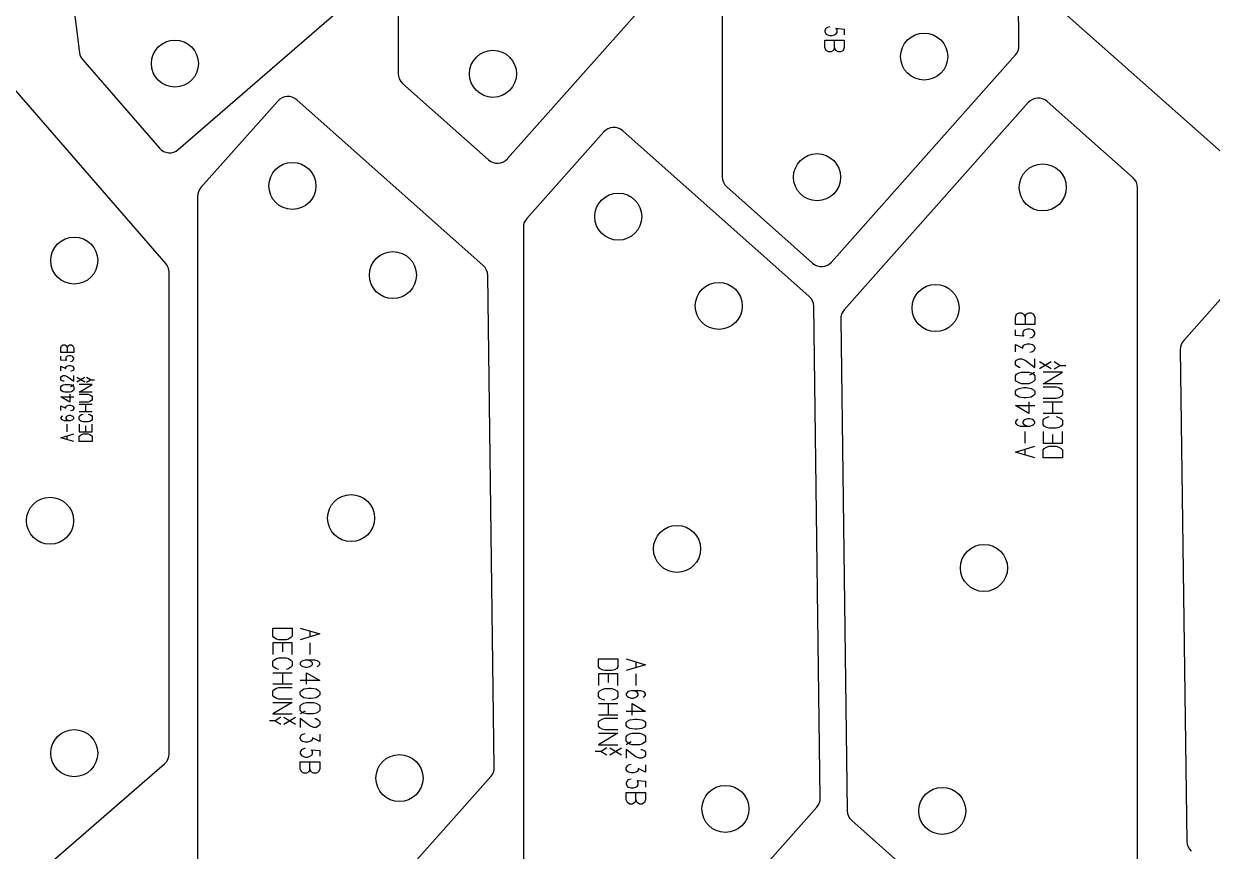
# Model space of a CAD drawing. Header units: millimetres. Extents: x 0 to 2500, y 0 to 1253.
# Drawn here: x 1150.3 to 1592.4, y 382.7 to 690.5 of the extents above; entities that cross this region are included whole.
import ezdxf

# ---------------------------------------------------------------- set-up
doc = ezdxf.new("R2010")
doc.units = ezdxf.units.MM
doc.layers.add('PARTS', color=4, linetype='CONTINUOUS')

msp = doc.modelspace()

# ---------------------------------------------------------------- linework, layer by layer
at = {"layer": 'PARTS'}
for p, q in [((1289.54, 933.01), (1289.54, 672.01)), ((1410.1, 894.56), (1410.1, 633.56)), ((1520.51, 682.29), (1518.1, 865.23)), ((1158.62, 775.32), (1171.05, 679.68)), ((1330.25, 640.29), (1398.69, 717.35)), ((1207.79, 643.69), (1277.82, 704.46)), ((1531.91, 699.47), (1601.29, 637.84)), ((1448.79, 688.79), (1448.34, 687.98)), ((1448.34, 687.98), (1448.34, 687.44)), ((1448.34, 687.44), (1448.79, 686.63)), ((1449.24, 689.06), (1448.79, 688.79)), ((1448.79, 686.63), (1449.24, 686.36)), ((1450.14, 689.33), (1449.24, 689.06)), ((1449.24, 686.36), (1450.14, 686.09)), ((1450.14, 686.09), (1451.04, 686.09)), ((1451.04, 686.09), (1451.94, 686.36)), ((1451.94, 686.36), (1452.39, 686.63)), ((1452.84, 688.25), (1452.39, 688.79)), ((1452.39, 688.79), (1455.54, 688.52)), ((1452.39, 686.63), (1452.84, 687.17)), ((1452.84, 687.17), (1452.84, 688.25)), ((1455.54, 688.52), (1455.54, 686.36)), ((1448.34, 684.35), (1455.54, 684.35)), ((1448.34, 681.65), (1448.34, 684.35)), ((1448.79, 680.57), (1448.34, 681.65)), ((1451.94, 681.65), (1451.49, 680.57)), ((1451.94, 681.65), (1451.94, 684.35)), ((1452.39, 680.57), (1451.94, 681.65)), ((1455.54, 681.65), (1455.09, 680.57)), ((1455.54, 684.35), (1455.54, 681.65)), ((1203.11, 601.29), (1135.51, 679.18)), ((1172.23, 677.04), (1200.74, 644.19)), ((1449.69, 680.03), (1448.79, 680.57)), ((1450.59, 680.03), (1449.69, 680.03)), ((1451.49, 680.57), (1450.59, 680.03)), ((1450.8, 601.85), (1519.24, 678.9)), ((1453.29, 680.03), (1452.39, 680.57)), ((1454.19, 680.03), (1453.29, 680.03)), ((1455.09, 680.57), (1454.19, 680.03)), ((1291.22, 668.27), (1323.19, 639.87)), ((1244.81, 661.73), (1216.19, 629.51)), ((1321.24, 600.52), (1251.87, 662.15)), ((1523.93, 661.16), (1455.48, 584.11)), ((1562.95, 633.18), (1530.99, 661.58)), ((1366.04, 650.27), (1337.42, 618.05)), ((1442.48, 589.07), (1373.1, 650.69)), ((1650.23, 649.73), (1581.79, 572.67)), ((1411.78, 629.82), (1443.74, 601.43)), ((1564.63, 368.44), (1564.63, 629.45)), ((1214.92, 626.19), (1214.92, 365.18)), ((1336.16, 614.73), (1336.16, 353.73)), ((1204.33, 418.93), (1204.33, 598.01)), ((1325.33, 413.91), (1322.92, 596.85)), ((1446.57, 402.45), (1444.16, 585.4)), ((1454.22, 580.72), (1456.63, 397.78)), ((1519.19, 581.36), (1519.64, 582.44)), ((1519.19, 578.66), (1519.19, 581.36)), ((1519.64, 582.44), (1520.54, 582.98)), ((1520.54, 582.98), (1521.44, 582.98)), ((1521.44, 582.98), (1522.34, 582.44)), ((1522.34, 582.44), (1522.79, 581.36)), ((1522.79, 581.36), (1523.24, 582.44)), ((1522.79, 581.36), (1522.79, 578.66)), ((1523.24, 582.44), (1524.14, 582.98)), ((1524.14, 582.98), (1525.04, 582.98)), ((1525.04, 582.98), (1525.94, 582.44)), ((1525.94, 582.44), (1526.39, 581.36)), ((1526.39, 581.36), (1526.39, 578.66)), ((1526.39, 578.66), (1519.19, 578.66)), ((1519.19, 574.49), (1519.19, 576.65)), ((1522.34, 576.38), (1521.89, 575.84)), ((1521.89, 575.84), (1521.89, 574.76)), ((1521.89, 574.76), (1522.34, 574.22)), ((1522.79, 576.65), (1522.34, 576.38)), ((1523.69, 576.92), (1522.79, 576.65)), ((1524.59, 576.92), (1523.69, 576.92)), ((1525.49, 576.65), (1524.59, 576.92)), ((1525.94, 576.38), (1525.49, 576.65)), ((1526.39, 575.57), (1525.94, 576.38)), ((1525.94, 574.22), (1526.39, 575.03)), ((1526.39, 575.03), (1526.39, 575.57)), ((1164.09, 569.95), (1164.39, 570.67)), ((1164.39, 570.67), (1164.99, 571.03)), ((1164.99, 571.03), (1165.59, 571.03)), ((1165.59, 571.03), (1166.19, 570.67)), ((1166.19, 570.67), (1166.49, 569.95)), ((1166.49, 569.95), (1166.79, 570.67)), ((1166.79, 570.67), (1167.39, 571.03)), ((1167.39, 571.03), (1167.99, 571.03)), ((1167.99, 571.03), (1168.59, 570.67)), ((1168.59, 570.67), (1168.89, 569.95)), ((1522.34, 574.22), (1519.19, 574.49)), ((1519.19, 568.43), (1519.19, 571.13)), ((1519.19, 571.13), (1521.89, 569.78)), ((1521.89, 570.32), (1522.34, 570.86)), ((1521.89, 569.78), (1521.89, 570.32)), ((1522.34, 570.86), (1522.79, 571.13)), ((1522.79, 571.13), (1523.69, 571.4)), ((1523.69, 571.4), (1524.59, 571.4)), ((1524.59, 573.68), (1525.49, 573.95)), ((1524.59, 571.4), (1525.49, 571.13)), ((1525.49, 573.95), (1525.94, 574.22)), ((1525.49, 571.13), (1525.94, 570.86)), ((1525.94, 570.86), (1526.39, 570.05)), ((1164.09, 568.15), (1164.09, 569.95)), ((1168.89, 568.15), (1164.09, 568.15)), ((1164.09, 565.37), (1164.09, 566.81)), ((1166.19, 566.63), (1165.89, 566.27)), ((1165.89, 566.27), (1165.89, 565.55)), ((1166.49, 566.81), (1166.19, 566.63)), ((1166.49, 569.95), (1166.49, 568.15)), ((1167.09, 566.99), (1166.49, 566.81)), ((1167.69, 566.99), (1167.09, 566.99)), ((1168.29, 566.81), (1167.69, 566.99)), ((1168.59, 566.63), (1168.29, 566.81)), ((1168.89, 566.09), (1168.59, 566.63)), ((1168.89, 569.95), (1168.89, 568.15)), ((1168.89, 565.73), (1168.89, 566.09)), ((1525.49, 568.43), (1524.59, 568.16)), ((1525.94, 568.7), (1525.49, 568.43)), ((1526.39, 569.51), (1525.94, 568.7)), ((1526.39, 570.05), (1526.39, 569.51)), ((1580.53, 569.29), (1582.94, 386.34)), ((1166.19, 565.19), (1164.09, 565.37)), ((1164.09, 561.33), (1164.09, 563.13)), ((1164.09, 563.13), (1165.89, 562.23)), ((1165.89, 565.55), (1166.19, 565.19)), ((1165.89, 562.59), (1166.19, 562.95)), ((1165.89, 562.23), (1165.89, 562.59)), ((1166.19, 562.95), (1166.49, 563.13)), ((1166.49, 563.13), (1167.09, 563.31)), ((1167.09, 563.31), (1167.69, 563.31)), ((1167.69, 564.83), (1168.29, 565.01)), ((1167.69, 563.31), (1168.29, 563.13)), ((1168.29, 565.01), (1168.59, 565.19)), ((1168.29, 563.13), (1168.59, 562.95)), ((1168.59, 561.51), (1168.29, 561.33)), ((1168.59, 565.19), (1168.89, 565.73)), ((1168.59, 562.95), (1168.89, 562.41)), ((1168.89, 562.05), (1168.59, 561.51)), ((1168.89, 562.41), (1168.89, 562.05)), ((1519.19, 564.8), (1519.64, 565.34)), ((1519.19, 563.72), (1519.19, 564.8)), ((1519.64, 563.18), (1519.19, 563.72)), ((1519.64, 565.34), (1520.54, 565.88)), ((1520.54, 562.64), (1519.64, 563.18)), ((1520.54, 565.88), (1521.44, 565.88)), ((1520.99, 562.64), (1520.54, 562.64)), ((1521.44, 565.88), (1522.79, 565.34)), ((1522.79, 565.34), (1526.39, 562.64)), ((1526.39, 562.64), (1526.39, 565.88)), ((1532.51, 562.1), (1528.19, 564.69)), ((1532.51, 564.69), (1528.19, 562.1)), ((1535.75, 563.39), (1533.59, 564.69)), ((1533.59, 562.1), (1535.75, 563.39)), ((1535.75, 563.39), (1537.91, 563.39)), ((1164.09, 558.91), (1164.39, 559.27)), ((1164.09, 558.19), (1164.09, 558.91)), ((1164.39, 557.83), (1164.09, 558.19)), ((1164.39, 559.27), (1164.99, 559.63)), ((1164.99, 557.47), (1164.39, 557.83)), ((1164.99, 559.63), (1165.59, 559.63)), ((1165.29, 557.47), (1164.99, 557.47)), ((1165.59, 559.63), (1166.49, 559.27)), ((1166.49, 559.27), (1168.89, 557.47)), ((1168.29, 561.33), (1167.69, 561.15)), ((1168.89, 557.47), (1168.89, 559.63)), ((1172.97, 557.11), (1170.09, 558.84)), ((1172.97, 558.84), (1170.09, 557.11)), ((1175.13, 557.98), (1173.69, 558.84)), ((1173.69, 557.11), (1175.13, 557.98)), ((1175.13, 557.98), (1176.57, 557.98)), ((1519.19, 559.55), (1519.64, 560.09)), ((1519.19, 557.93), (1519.19, 559.55)), ((1519.64, 557.39), (1519.19, 557.93)), ((1519.64, 560.09), (1520.54, 560.63)), ((1520.54, 556.85), (1519.64, 557.39)), ((1520.54, 560.63), (1521.44, 560.9)), ((1521.44, 560.9), (1524.14, 560.9)), ((1524.14, 560.9), (1525.04, 560.63)), ((1524.59, 559.82), (1526.39, 560.9)), ((1525.04, 560.63), (1525.94, 560.09)), ((1525.94, 557.39), (1525.04, 556.85)), ((1525.94, 560.09), (1526.39, 559.55)), ((1526.39, 557.93), (1525.94, 557.39)), ((1526.39, 559.55), (1526.39, 557.93)), ((1529.45, 556.58), (1536.65, 560.9)), ((1536.65, 560.9), (1529.45, 560.9)), ((1164.09, 555.41), (1164.39, 555.77)), ((1164.09, 554.33), (1164.09, 555.41)), ((1164.39, 553.97), (1164.09, 554.33)), ((1164.39, 555.77), (1164.99, 556.13)), ((1164.99, 553.61), (1164.39, 553.97)), ((1164.99, 556.13), (1165.59, 556.31)), ((1165.59, 553.43), (1164.99, 553.61)), ((1165.59, 556.31), (1167.39, 556.31)), ((1167.39, 553.43), (1165.59, 553.43)), ((1167.39, 556.31), (1167.99, 556.13)), ((1167.99, 553.61), (1167.39, 553.43)), ((1167.39, 552.63), (1167.39, 549.75)), ((1167.69, 555.59), (1168.89, 556.31)), ((1167.99, 556.13), (1168.59, 555.77)), ((1168.59, 553.97), (1167.99, 553.61)), ((1168.59, 555.77), (1168.89, 555.41)), ((1168.89, 554.33), (1168.59, 553.97)), ((1168.89, 555.41), (1168.89, 554.33)), ((1170.93, 553.43), (1175.73, 556.31)), ((1175.73, 556.31), (1170.93, 556.31)), ((1175.73, 553.43), (1170.93, 553.43)), ((1170.93, 552.63), (1174.23, 552.63)), ((1174.23, 552.63), (1174.83, 552.45)), ((1519.19, 553.76), (1519.64, 554.3)), ((1519.19, 552.68), (1519.19, 553.76)), ((1519.64, 552.14), (1519.19, 552.68)), ((1519.64, 554.3), (1520.54, 554.84)), ((1521.44, 556.58), (1520.54, 556.85)), ((1520.54, 554.84), (1522.34, 555.11)), ((1524.14, 556.58), (1521.44, 556.58)), ((1522.34, 555.11), (1523.24, 555.11)), ((1523.24, 555.11), (1525.04, 554.84)), ((1525.04, 556.85), (1524.14, 556.58)), ((1525.04, 554.84), (1525.94, 554.3)), ((1525.94, 554.3), (1526.39, 553.76)), ((1526.39, 552.68), (1525.94, 552.14)), ((1526.39, 553.76), (1526.39, 552.68)), ((1536.65, 556.58), (1529.45, 556.58)), ((1529.45, 555.38), (1534.4, 555.38)), ((1534.4, 555.38), (1535.3, 555.11)), ((1535.3, 555.11), (1536.2, 554.57)), ((1536.2, 554.57), (1536.65, 554.03)), ((1536.65, 554.03), (1536.65, 552.41)), ((1167.39, 549.75), (1164.09, 551.73)), ((1164.09, 551.73), (1168.89, 551.73)), ((1164.09, 546.61), (1164.09, 548.41)), ((1164.09, 548.41), (1165.89, 547.51)), ((1165.89, 547.87), (1166.19, 548.23)), ((1166.19, 548.23), (1166.49, 548.41)), ((1166.49, 548.41), (1167.09, 548.59)), ((1167.09, 548.59), (1167.69, 548.59)), ((1167.69, 548.59), (1168.29, 548.41)), ((1168.29, 548.41), (1168.59, 548.23)), ((1168.59, 548.23), (1168.89, 547.69)), ((1174.23, 549.75), (1170.93, 549.75)), ((1170.93, 548.95), (1175.73, 548.95)), ((1173.33, 546.07), (1173.33, 548.95)), ((1174.83, 549.93), (1174.23, 549.75)), ((1174.83, 552.45), (1175.43, 552.09)), ((1175.43, 550.29), (1174.83, 549.93)), ((1175.43, 552.09), (1175.73, 551.73)), ((1175.73, 550.65), (1175.43, 550.29)), ((1175.73, 551.73), (1175.73, 550.65)), ((1524.14, 545.54), (1519.19, 548.51)), ((1519.19, 548.51), (1526.39, 548.51)), ((1520.54, 551.6), (1519.64, 552.14)), ((1522.34, 551.33), (1520.54, 551.6)), ((1523.24, 551.33), (1522.34, 551.33)), ((1525.04, 551.6), (1523.24, 551.33)), ((1524.14, 549.86), (1524.14, 545.54)), ((1525.94, 552.14), (1525.04, 551.6)), ((1534.4, 551.06), (1529.45, 551.06)), ((1529.45, 549.86), (1536.65, 549.86)), ((1533.05, 545.54), (1533.05, 549.86)), ((1535.3, 551.33), (1534.4, 551.06)), ((1536.2, 551.87), (1535.3, 551.33)), ((1536.65, 552.41), (1536.2, 551.87)), ((1164.39, 544.37), (1164.09, 544.01)), ((1164.09, 544.01), (1164.09, 543.65)), ((1164.69, 544.55), (1164.39, 544.37)), ((1165.89, 547.51), (1165.89, 547.87)), ((1166.19, 544.37), (1165.89, 544.01)), ((1165.89, 544.01), (1165.89, 543.65)), ((1166.49, 544.55), (1166.19, 544.37)), ((1167.09, 544.73), (1166.49, 544.55)), ((1167.69, 544.73), (1167.09, 544.73)), ((1168.29, 546.61), (1167.69, 546.43)), ((1168.29, 544.55), (1167.69, 544.73)), ((1168.59, 546.79), (1168.29, 546.61)), ((1168.59, 544.37), (1168.29, 544.55)), ((1168.89, 547.33), (1168.59, 546.79)), ((1168.89, 544.01), (1168.59, 544.37)), ((1168.89, 547.69), (1168.89, 547.33)), ((1168.89, 543.65), (1168.89, 544.01)), ((1175.73, 546.07), (1170.93, 546.07)), ((1170.93, 544.37), (1171.23, 544.73)), ((1170.93, 543.29), (1170.93, 544.37)), ((1171.23, 544.73), (1171.83, 545.09)), ((1171.83, 545.09), (1172.43, 545.27)), ((1174.23, 545.27), (1174.83, 545.09)), ((1174.83, 545.09), (1175.43, 544.73)), ((1175.43, 544.73), (1175.73, 544.37)), ((1175.73, 544.37), (1175.73, 543.29)), ((1536.65, 545.54), (1529.45, 545.54)), ((1529.9, 543.53), (1530.8, 544.07)), ((1530.8, 544.07), (1531.7, 544.34)), ((1534.4, 544.34), (1535.3, 544.07)), ((1535.3, 544.07), (1536.2, 543.53)), ((1164.09, 543.65), (1164.39, 543.29)), ((1164.39, 543.29), (1164.69, 543.11)), ((1164.69, 543.11), (1165.29, 542.93)), ((1165.29, 542.93), (1167.69, 542.93)), ((1165.89, 543.65), (1166.19, 543.29)), ((1166.19, 543.29), (1166.49, 543.11)), ((1166.49, 543.11), (1167.09, 542.93)), ((1166.49, 538.71), (1166.49, 541.59)), ((1167.69, 542.93), (1168.29, 543.11)), ((1168.29, 543.11), (1168.59, 543.29)), ((1168.59, 543.29), (1168.89, 543.65)), ((1171.23, 542.93), (1170.93, 543.29)), ((1170.93, 541.59), (1170.93, 538.71)), ((1171.83, 542.57), (1171.23, 542.93)), ((1172.43, 542.39), (1171.83, 542.57)), ((1174.23, 542.39), (1172.43, 542.39)), ((1173.33, 538.71), (1173.33, 540.87)), ((1174.83, 542.57), (1174.23, 542.39)), ((1175.43, 542.93), (1174.83, 542.57)), ((1175.73, 543.29), (1175.43, 542.93)), ((1175.73, 538.71), (1175.73, 541.59)), ((1519.64, 542.99), (1519.19, 542.45)), ((1519.19, 542.45), (1519.19, 541.91)), ((1519.19, 541.91), (1519.64, 541.37)), ((1520.09, 543.26), (1519.64, 542.99)), ((1519.64, 541.37), (1520.09, 541.1)), ((1520.09, 541.1), (1520.99, 540.83)), ((1520.99, 540.83), (1524.59, 540.83)), ((1522.34, 542.99), (1521.89, 542.45)), ((1521.89, 542.45), (1521.89, 541.91)), ((1521.89, 541.91), (1522.34, 541.37)), ((1522.79, 543.26), (1522.34, 542.99)), ((1522.34, 541.37), (1522.79, 541.1)), ((1523.69, 543.53), (1522.79, 543.26)), ((1522.79, 541.1), (1523.69, 540.83)), ((1524.59, 543.53), (1523.69, 543.53)), ((1525.49, 543.26), (1524.59, 543.53)), ((1524.59, 540.83), (1525.49, 541.1)), ((1525.94, 542.99), (1525.49, 543.26)), ((1525.49, 541.1), (1525.94, 541.37)), ((1526.39, 542.45), (1525.94, 542.99)), ((1525.94, 541.37), (1526.39, 541.91)), ((1526.39, 541.91), (1526.39, 542.45)), ((1529.45, 542.99), (1529.9, 543.53)), ((1529.45, 541.37), (1529.45, 542.99)), ((1529.9, 540.83), (1529.45, 541.37)), ((1530.8, 540.29), (1529.9, 540.83)), ((1531.7, 540.02), (1530.8, 540.29)), ((1534.4, 540.02), (1531.7, 540.02)), ((1535.3, 540.29), (1534.4, 540.02)), ((1536.2, 540.83), (1535.3, 540.29)), ((1536.2, 543.53), (1536.65, 542.99)), ((1536.65, 541.37), (1536.2, 540.83)), ((1536.65, 542.99), (1536.65, 541.37)), ((1164.09, 536.47), (1168.89, 537.91)), ((1168.89, 535.03), (1164.09, 536.47)), ((1166.49, 535.75), (1166.49, 537.19)), ((1170.93, 538.71), (1175.73, 538.71)), ((1170.93, 537.01), (1171.23, 537.37)), ((1170.93, 535.03), (1170.93, 537.01)), ((1175.73, 535.03), (1170.93, 535.03)), ((1171.23, 537.37), (1171.83, 537.73)), ((1171.83, 537.73), (1172.43, 537.91)), ((1172.43, 537.91), (1174.23, 537.91)), ((1174.23, 537.91), (1174.83, 537.73)), ((1174.83, 537.73), (1175.43, 537.37)), ((1175.43, 537.37), (1175.73, 537.01)), ((1175.73, 537.01), (1175.73, 535.03)), ((1522.79, 534.5), (1522.79, 538.82)), ((1529.45, 538.82), (1529.45, 534.5)), ((1533.05, 534.5), (1533.05, 537.74)), ((1536.65, 534.5), (1536.65, 538.82)), ((1519.19, 531.14), (1526.39, 533.3)), ((1526.39, 528.98), (1519.19, 531.14)), ((1522.79, 530.06), (1522.79, 532.22)), ((1529.45, 534.5), (1536.65, 534.5)), ((1529.45, 531.95), (1529.9, 532.49)), ((1529.45, 528.98), (1529.45, 531.95)), ((1529.9, 532.49), (1530.8, 533.03)), ((1530.8, 533.03), (1531.7, 533.3)), ((1531.7, 533.3), (1534.4, 533.3)), ((1534.4, 533.3), (1535.3, 533.03)), ((1535.3, 533.03), (1536.2, 532.49)), ((1536.2, 532.49), (1536.65, 531.95)), ((1536.65, 531.95), (1536.65, 528.98)), ((1536.65, 528.98), (1529.45, 528.98)), ((1242.91, 462.68), (1242.91, 465.65)), ((1242.91, 465.65), (1250.11, 465.65)), ((1250.11, 465.65), (1250.11, 462.68)), ((1253.17, 465.65), (1260.37, 463.49)), ((1256.77, 464.57), (1256.77, 462.41)), ((1243.36, 462.14), (1242.91, 462.68)), ((1250.11, 460.13), (1242.91, 460.13)), ((1242.91, 460.13), (1242.91, 455.81)), ((1244.26, 461.6), (1243.36, 462.14)), ((1245.16, 461.33), (1244.26, 461.6)), ((1247.86, 461.33), (1245.16, 461.33)), ((1246.51, 460.13), (1246.51, 456.89)), ((1248.76, 461.6), (1247.86, 461.33)), ((1249.66, 462.14), (1248.76, 461.6)), ((1250.11, 462.68), (1249.66, 462.14)), ((1250.11, 455.81), (1250.11, 460.13)), ((1260.37, 463.49), (1253.17, 461.33)), ((1256.77, 460.13), (1256.77, 455.81)), ((1242.91, 453.26), (1243.36, 453.8)), ((1242.91, 451.64), (1242.91, 453.26)), ((1243.36, 451.1), (1242.91, 451.64)), ((1243.36, 453.8), (1244.26, 454.34)), ((1244.26, 450.56), (1243.36, 451.1)), ((1244.26, 454.34), (1245.16, 454.61)), ((1245.16, 454.61), (1247.86, 454.61)), ((1247.86, 454.61), (1248.76, 454.34)), ((1248.76, 454.34), (1249.66, 453.8)), ((1249.66, 451.1), (1248.76, 450.56)), ((1249.66, 453.8), (1250.11, 453.26)), ((1250.11, 451.64), (1249.66, 451.1)), ((1250.11, 453.26), (1250.11, 451.64)), ((1253.62, 453.26), (1253.17, 452.72)), ((1253.17, 452.72), (1253.17, 452.18)), ((1253.17, 452.18), (1253.62, 451.64)), ((1254.07, 453.53), (1253.62, 453.26)), ((1253.62, 451.64), (1254.07, 451.37)), ((1254.97, 453.8), (1254.07, 453.53)), ((1254.07, 451.37), (1254.97, 451.1)), ((1258.57, 453.8), (1254.97, 453.8)), ((1254.97, 451.1), (1255.87, 451.1)), ((1256.77, 453.53), (1255.87, 453.8)), ((1255.87, 451.1), (1256.77, 451.37)), ((1257.22, 453.26), (1256.77, 453.53)), ((1256.77, 451.37), (1257.22, 451.64)), ((1257.67, 452.72), (1257.22, 453.26)), ((1257.22, 451.64), (1257.67, 452.18)), ((1257.67, 452.18), (1257.67, 452.72)), ((1259.47, 453.53), (1258.57, 453.8)), ((1259.92, 453.26), (1259.47, 453.53)), ((1259.47, 451.37), (1259.92, 451.64)), ((1260.37, 452.72), (1259.92, 453.26)), ((1259.92, 451.64), (1260.37, 452.18)), ((1260.37, 452.18), (1260.37, 452.72)), ((1364.14, 451.23), (1364.14, 454.2)), ((1364.14, 454.2), (1371.34, 454.2)), ((1364.59, 450.69), (1364.14, 451.23)), ((1371.34, 451.23), (1370.89, 450.69)), ((1371.34, 454.2), (1371.34, 451.23)), ((1374.4, 454.2), (1381.6, 452.04)), ((1381.6, 452.04), (1374.4, 449.88)), ((1378, 453.12), (1378, 450.96)), ((1242.91, 449.09), (1250.11, 449.09)), ((1245.16, 450.29), (1244.26, 450.56)), ((1246.51, 449.09), (1246.51, 444.77)), ((1248.76, 450.56), (1247.86, 450.29)), ((1255.42, 444.77), (1255.42, 449.09)), ((1255.42, 449.09), (1260.37, 446.12)), ((1371.34, 448.68), (1364.14, 448.68)), ((1364.14, 448.68), (1364.14, 444.36)), ((1365.49, 450.15), (1364.59, 450.69)), ((1366.39, 449.88), (1365.49, 450.15)), ((1369.09, 449.88), (1366.39, 449.88)), ((1367.74, 448.68), (1367.74, 445.44)), ((1369.99, 450.15), (1369.09, 449.88)), ((1370.89, 450.69), (1369.99, 450.15)), ((1371.34, 444.36), (1371.34, 448.68)), ((1378, 448.68), (1378, 444.36)), ((1250.11, 444.77), (1242.91, 444.77)), ((1242.91, 442.22), (1243.36, 442.76)), ((1242.91, 440.6), (1242.91, 442.22)), ((1243.36, 442.76), (1244.26, 443.3)), ((1244.26, 443.3), (1245.16, 443.57)), ((1245.16, 443.57), (1250.11, 443.57)), ((1260.37, 446.12), (1253.17, 446.12)), ((1253.17, 441.95), (1253.62, 442.49)), ((1253.62, 442.49), (1254.52, 443.03)), ((1254.52, 443.03), (1256.32, 443.3)), ((1256.32, 443.3), (1257.22, 443.3)), ((1257.22, 443.3), (1259.02, 443.03)), ((1259.02, 443.03), (1259.92, 442.49)), ((1259.92, 442.49), (1260.37, 441.95)), ((1364.14, 441.81), (1364.59, 442.35)), ((1364.59, 442.35), (1365.49, 442.89)), ((1365.49, 442.89), (1366.39, 443.16)), ((1366.39, 443.16), (1369.09, 443.16)), ((1369.09, 443.16), (1369.99, 442.89)), ((1369.99, 442.89), (1370.89, 442.35)), ((1370.89, 442.35), (1371.34, 441.81)), ((1376.2, 442.35), (1375.3, 442.08)), ((1379.8, 442.35), (1376.2, 442.35)), ((1378, 442.08), (1377.1, 442.35)), ((1380.7, 442.08), (1379.8, 442.35)), ((1243.36, 440.06), (1242.91, 440.6)), ((1242.91, 438.05), (1250.11, 438.05)), ((1250.11, 438.05), (1242.91, 433.73)), ((1244.26, 439.52), (1243.36, 440.06)), ((1245.16, 439.25), (1244.26, 439.52)), ((1250.11, 439.25), (1245.16, 439.25)), ((1253.17, 440.87), (1253.17, 441.95)), ((1253.62, 440.33), (1253.17, 440.87)), ((1254.52, 439.79), (1253.62, 440.33)), ((1253.62, 437.24), (1254.52, 437.78)), ((1256.32, 439.52), (1254.52, 439.79)), ((1254.52, 437.78), (1255.42, 438.05)), ((1255.42, 438.05), (1258.12, 438.05)), ((1257.22, 439.52), (1256.32, 439.52)), ((1259.02, 439.79), (1257.22, 439.52)), ((1258.12, 438.05), (1259.02, 437.78)), ((1259.92, 440.33), (1259.02, 439.79)), ((1259.02, 437.78), (1259.92, 437.24)), ((1260.37, 440.87), (1259.92, 440.33)), ((1260.37, 441.95), (1260.37, 440.87)), ((1364.14, 440.19), (1364.14, 441.81)), ((1364.59, 439.65), (1364.14, 440.19)), ((1365.49, 439.11), (1364.59, 439.65)), ((1366.39, 438.84), (1365.49, 439.11)), ((1369.99, 439.11), (1369.09, 438.84)), ((1370.89, 439.65), (1369.99, 439.11)), ((1371.34, 440.19), (1370.89, 439.65)), ((1371.34, 441.81), (1371.34, 440.19)), ((1374.85, 441.81), (1374.4, 441.27)), ((1374.4, 441.27), (1374.4, 440.73)), ((1374.4, 440.73), (1374.85, 440.19)), ((1375.3, 442.08), (1374.85, 441.81)), ((1374.85, 440.19), (1375.3, 439.92)), ((1375.3, 439.92), (1376.2, 439.65)), ((1376.2, 439.65), (1377.1, 439.65)), ((1377.1, 439.65), (1378, 439.92)), ((1378.45, 441.81), (1378, 442.08)), ((1378, 439.92), (1378.45, 440.19)), ((1378.9, 441.27), (1378.45, 441.81)), ((1378.45, 440.19), (1378.9, 440.73)), ((1378.9, 440.73), (1378.9, 441.27)), ((1381.15, 441.81), (1380.7, 442.08)), ((1380.7, 439.92), (1381.15, 440.19)), ((1381.6, 441.27), (1381.15, 441.81)), ((1381.15, 440.19), (1381.6, 440.73)), ((1381.6, 440.73), (1381.6, 441.27)), ((1242.91, 433.73), (1250.11, 433.73)), ((1253.17, 436.7), (1253.62, 437.24)), ((1253.17, 435.08), (1253.17, 436.7)), ((1253.62, 434.54), (1253.17, 435.08)), ((1254.97, 434.81), (1253.17, 433.73)), ((1254.52, 434), (1253.62, 434.54)), ((1255.42, 433.73), (1254.52, 434)), ((1258.12, 433.73), (1255.42, 433.73)), ((1259.02, 434), (1258.12, 433.73)), ((1259.92, 434.54), (1259.02, 434)), ((1259.92, 437.24), (1260.37, 436.7)), ((1260.37, 435.08), (1259.92, 434.54)), ((1260.37, 436.7), (1260.37, 435.08)), ((1364.14, 437.64), (1371.34, 437.64)), ((1371.34, 433.32), (1364.14, 433.32)), ((1367.74, 437.64), (1367.74, 433.32)), ((1381.6, 434.67), (1374.4, 434.67)), ((1376.65, 433.32), (1376.65, 437.64)), ((1376.65, 437.64), (1381.6, 434.67)), ((1243.81, 431.23), (1241.65, 431.23)), ((1245.97, 432.53), (1243.81, 431.23)), ((1243.81, 431.23), (1245.97, 429.94)), ((1247.05, 432.53), (1251.37, 429.94)), ((1247.05, 429.94), (1251.37, 432.53)), ((1256.77, 429.29), (1253.17, 431.99)), ((1253.17, 431.99), (1253.17, 428.75)), ((1258.12, 428.75), (1256.77, 429.29)), ((1258.57, 431.99), (1259.02, 431.99)), ((1259.02, 431.99), (1259.92, 431.45)), ((1259.92, 429.29), (1259.02, 428.75)), ((1259.92, 431.45), (1260.37, 430.91)), ((1260.37, 429.83), (1259.92, 429.29)), ((1260.37, 430.91), (1260.37, 429.83)), ((1364.14, 430.77), (1364.59, 431.31)), ((1364.14, 429.15), (1364.14, 430.77)), ((1364.59, 428.61), (1364.14, 429.15)), ((1364.59, 431.31), (1365.49, 431.85)), ((1365.49, 431.85), (1366.39, 432.12)), ((1366.39, 432.12), (1371.34, 432.12)), ((1374.4, 430.5), (1374.85, 431.04)), ((1374.4, 429.42), (1374.4, 430.5)), ((1374.85, 428.88), (1374.4, 429.42)), ((1374.85, 431.04), (1375.75, 431.58)), ((1375.75, 428.34), (1374.85, 428.88)), ((1375.75, 431.58), (1377.55, 431.85)), ((1377.55, 431.85), (1378.45, 431.85)), ((1378.45, 431.85), (1380.25, 431.58)), ((1380.25, 431.58), (1381.15, 431.04)), ((1381.15, 428.88), (1380.25, 428.34)), ((1381.15, 431.04), (1381.6, 430.5)), ((1381.6, 429.42), (1381.15, 428.88)), ((1381.6, 430.5), (1381.6, 429.42)), ((1253.17, 425.12), (1253.62, 425.93)), ((1253.17, 424.58), (1253.17, 425.12)), ((1253.62, 423.77), (1253.17, 424.58)), ((1253.62, 425.93), (1254.07, 426.2)), ((1254.07, 426.2), (1254.97, 426.47)), ((1260.37, 423.5), (1257.67, 424.85)), ((1257.67, 424.85), (1257.67, 424.31)), ((1259.02, 428.75), (1258.12, 428.75)), ((1260.37, 426.2), (1260.37, 423.5)), ((1364.14, 426.6), (1371.34, 426.6)), ((1371.34, 426.6), (1364.14, 422.28)), ((1365.49, 428.07), (1364.59, 428.61)), ((1366.39, 427.8), (1365.49, 428.07)), ((1371.34, 427.8), (1366.39, 427.8)), ((1374.4, 425.25), (1374.85, 425.79)), ((1374.4, 423.63), (1374.4, 425.25)), ((1374.85, 425.79), (1375.75, 426.33)), ((1377.55, 428.07), (1375.75, 428.34)), ((1375.75, 426.33), (1376.65, 426.6)), ((1376.65, 426.6), (1379.35, 426.6)), ((1378.45, 428.07), (1377.55, 428.07)), ((1380.25, 428.34), (1378.45, 428.07)), ((1379.35, 426.6), (1380.25, 426.33)), ((1380.25, 426.33), (1381.15, 425.79)), ((1381.15, 425.79), (1381.6, 425.25)), ((1381.6, 425.25), (1381.6, 423.63)), ((1253.62, 420.41), (1253.17, 419.6)), ((1254.07, 423.5), (1253.62, 423.77)), ((1254.07, 420.68), (1253.62, 420.41)), ((1254.97, 423.23), (1254.07, 423.5)), ((1254.97, 420.95), (1254.07, 420.68)), ((1255.87, 423.23), (1254.97, 423.23)), ((1256.77, 423.5), (1255.87, 423.23)), ((1257.22, 423.77), (1256.77, 423.5)), ((1257.67, 424.31), (1257.22, 423.77)), ((1257.67, 419.87), (1257.22, 420.41)), ((1257.22, 420.41), (1260.37, 420.14)), ((1260.37, 420.14), (1260.37, 417.98)), ((1364.14, 422.28), (1371.34, 422.28)), ((1367.2, 421.08), (1365.04, 419.78)), ((1368.28, 421.08), (1372.6, 418.48)), ((1368.28, 418.48), (1372.6, 421.08)), ((1374.85, 423.09), (1374.4, 423.63)), ((1376.2, 423.36), (1374.4, 422.28)), ((1378, 417.84), (1374.4, 420.54)), ((1374.4, 420.54), (1374.4, 417.3)), ((1375.75, 422.55), (1374.85, 423.09)), ((1376.65, 422.28), (1375.75, 422.55)), ((1379.35, 422.28), (1376.65, 422.28)), ((1380.25, 422.55), (1379.35, 422.28)), ((1379.8, 420.54), (1380.25, 420.54)), ((1381.15, 423.09), (1380.25, 422.55)), ((1380.25, 420.54), (1381.15, 420)), ((1381.6, 423.63), (1381.15, 423.09)), ((1253.17, 419.6), (1253.17, 419.06)), ((1253.17, 419.06), (1253.62, 418.25)), ((1253.17, 415.97), (1260.37, 415.97)), ((1253.17, 413.27), (1253.17, 415.97)), ((1253.62, 418.25), (1254.07, 417.98)), ((1254.07, 417.98), (1254.97, 417.71)), ((1254.97, 417.71), (1255.87, 417.71)), ((1255.87, 417.71), (1256.77, 417.98)), ((1256.77, 417.98), (1257.22, 418.25)), ((1256.77, 413.27), (1256.77, 415.97)), ((1257.22, 418.25), (1257.67, 418.79)), ((1257.67, 418.79), (1257.67, 419.87)), ((1260.37, 415.97), (1260.37, 413.27)), ((1365.04, 419.78), (1362.88, 419.78)), ((1365.04, 419.78), (1367.2, 418.48)), ((1379.35, 417.3), (1378, 417.84)), ((1380.25, 417.3), (1379.35, 417.3)), ((1381.15, 417.84), (1380.25, 417.3)), ((1381.15, 420), (1381.6, 419.46)), ((1381.6, 418.38), (1381.15, 417.84)), ((1381.6, 419.46), (1381.6, 418.38)), ((1132.58, 354.39), (1202.61, 415.16)), ((1253.62, 412.19), (1253.17, 413.27)), ((1254.52, 411.65), (1253.62, 412.19)), ((1255.42, 411.65), (1254.52, 411.65)), ((1256.32, 412.19), (1255.42, 411.65)), ((1256.77, 413.27), (1256.32, 412.19)), ((1257.22, 412.19), (1256.77, 413.27)), ((1258.12, 411.65), (1257.22, 412.19)), ((1259.02, 411.65), (1258.12, 411.65)), ((1259.92, 412.19), (1259.02, 411.65)), ((1260.37, 413.27), (1259.92, 412.19)), ((1374.4, 413.67), (1374.85, 414.48)), ((1374.4, 413.13), (1374.4, 413.67)), ((1374.85, 412.32), (1374.4, 413.13)), ((1374.85, 414.48), (1375.3, 414.75)), ((1375.3, 412.05), (1374.85, 412.32)), ((1375.3, 414.75), (1376.2, 415.02)), ((1376.2, 411.78), (1375.3, 412.05)), ((1377.1, 411.78), (1376.2, 411.78)), ((1378, 412.05), (1377.1, 411.78)), ((1378.45, 412.32), (1378, 412.05)), ((1378.9, 412.86), (1378.45, 412.32)), ((1381.6, 412.05), (1378.9, 413.4)), ((1378.9, 413.4), (1378.9, 412.86)), ((1381.6, 414.75), (1381.6, 412.05)), ((1255.63, 333.47), (1324.07, 410.52)), ((1374.85, 408.96), (1374.4, 408.15)), ((1374.4, 408.15), (1374.4, 407.61)), ((1374.4, 407.61), (1374.85, 406.8)), ((1375.3, 409.23), (1374.85, 408.96)), ((1374.85, 406.8), (1375.3, 406.53)), ((1376.2, 409.5), (1375.3, 409.23)), ((1378, 406.53), (1378.45, 406.8)), ((1378.9, 408.42), (1378.45, 408.96)), ((1378.45, 408.96), (1381.6, 408.69)), ((1378.45, 406.8), (1378.9, 407.34)), ((1378.9, 407.34), (1378.9, 408.42)), ((1381.6, 408.69), (1381.6, 406.53)), ((1374.4, 404.52), (1381.6, 404.52)), ((1374.4, 401.82), (1374.4, 404.52)), ((1375.3, 406.53), (1376.2, 406.26)), ((1376.2, 406.26), (1377.1, 406.26)), ((1377.1, 406.26), (1378, 406.53)), ((1378, 401.82), (1378, 404.52)), ((1381.6, 404.52), (1381.6, 401.82)), ((1374.85, 400.74), (1374.4, 401.82)), ((1375.75, 400.2), (1374.85, 400.74)), ((1376.65, 400.2), (1375.75, 400.2)), ((1377.55, 400.74), (1376.65, 400.2)), ((1376.86, 322.01), (1445.31, 399.07)), ((1378, 401.82), (1377.55, 400.74)), ((1378.45, 400.74), (1378, 401.82)), ((1379.35, 400.2), (1378.45, 400.74)), ((1380.25, 400.2), (1379.35, 400.2)), ((1381.15, 400.74), (1380.25, 400.2)), ((1381.6, 401.82), (1381.15, 400.74)), ((1458.31, 394.1), (1527.69, 332.48))]:
    msp.add_line(p, q, dxfattribs=at)
for centre in [(1485.24, 678.26), (1206.51, 675.68), (1324.84, 671.85), (1445.39, 633.4), (1250.22, 630.17), (1529.34, 629.6), (1371.45, 618.72), (1169.06, 602.38), (1287.6, 596.97), (1408.83, 585.51), (1489.49, 584.74), (1160.06, 505.61), (1272.07, 506.58), (1393.3, 495.13), (1507.49, 488.04), (1169.06, 419.15), (1290.06, 409.88), (1411.3, 398.43), (1491.96, 397.66)]:
    msp.add_circle(centre, 8.75, dxfattribs=at)
for centre, start, end in [((1515.51, 682.22), -41.6134, 0.7547), ((1176.01, 680.32), 187.4008, 220.9498), ((1294.54, 672.01), 180, 228.3866), ((1248.55, 658.41), 48.3866, 138.3867), ((1527.67, 657.84), 408.3865, 138.3866), ((1369.78, 646.95), 48.3866, 138.3867), ((1204.51, 647.47), 220.9498, 310.9499), ((1326.51, 643.61), 228.3865, -41.6134), ((1415.1, 633.56), 180, 228.3866), ((1559.63, 629.45), 360, 408.3866), ((1219.92, 626.19), 138.3866, 180), ((1341.16, 614.73), 138.3866, 180), ((1199.33, 598.01), 360, 400.9498), ((1447.06, 605.17), 228.3865, -41.6134), ((1317.92, 596.79), 0.7547, 48.3866), ((1439.16, 585.33), 0.7547, 48.3866), ((1459.22, 580.78), 138.3866, 180.7547), ((1585.53, 569.35), 138.3866, 180.7547), ((1199.33, 418.93), 310.9503, 360), ((1320.33, 413.84), -41.6134, 0.7547), ((1441.57, 402.39), -41.6134, 0.7547), ((1461.63, 397.84), 180.7547, 228.3866), ((1587.94, 386.41), 180.7547, 228.3866)]:
    msp.add_arc(centre, 5, start, end, dxfattribs=at)

doc.saveas('drawing.dxf')
